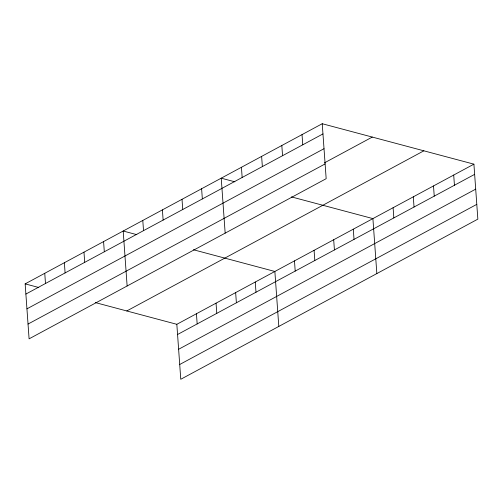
<?xml version="1.0" encoding="UTF-8"?>
<svg xmlns="http://www.w3.org/2000/svg" width="503" height="503" viewBox="0 0 503 503"><rect width="100%" height="100%" fill="white"/><g stroke="black" fill="none" stroke-linecap="round" stroke-linejoin="round"><path stroke-width="0.75" d="M322.228 123.725L326.17 178.691L29.092 338.84L25.15 283.868L322.228 123.725L473.908 164.16L477.85 219.132L180.772 379.275L176.83 324.309L473.908 164.16M25.879 294.066L322.964 133.917M26.942 308.842L324.02 148.693M324.473 162.84L372.283 137.067M28.03 324.064L325.114 163.915M126.775 310.961L423.853 150.818M177.559 334.501L474.643 174.359M178.622 349.277L475.7 189.134M179.709 364.499L476.794 204.356M234.876 181.816L221.226 178.175L225.162 233.141M291.457 196.899L372.905 218.61L376.841 273.582M136.835 234.662L123.185 231.022L127.127 285.987M193.422 249.746L274.864 271.463L278.807 326.428M25.15 283.868L38.8 287.509M95.381 302.592L176.83 324.309M453.706 175.05L454.442 185.249M433.504 185.94L434.24 196.139M413.303 196.83L414.038 207.029M393.107 207.72L393.836 217.918M353.295 229.179L354.024 239.378M333.69 239.749L334.42 249.947M314.079 250.318L314.809 260.516M302.026 134.615L302.762 144.807M294.475 260.887L295.204 271.086M281.825 145.505L282.56 155.697M261.629 156.395L262.359 166.587M255.26 282.032L255.989 292.224M241.427 167.285L242.157 177.477M235.649 292.601L236.385 302.793M216.045 303.171L216.774 313.363M201.615 188.744L202.344 198.936M196.434 313.74L197.17 323.932M182.011 199.314L182.74 209.506M162.4 209.883L163.129 220.075M142.795 220.452L143.525 230.644M103.58 241.591L104.31 251.789M83.97 252.16L84.705 262.359M64.365 262.729L65.094 272.928M44.754 273.299L45.49 283.497"/></g></svg>
